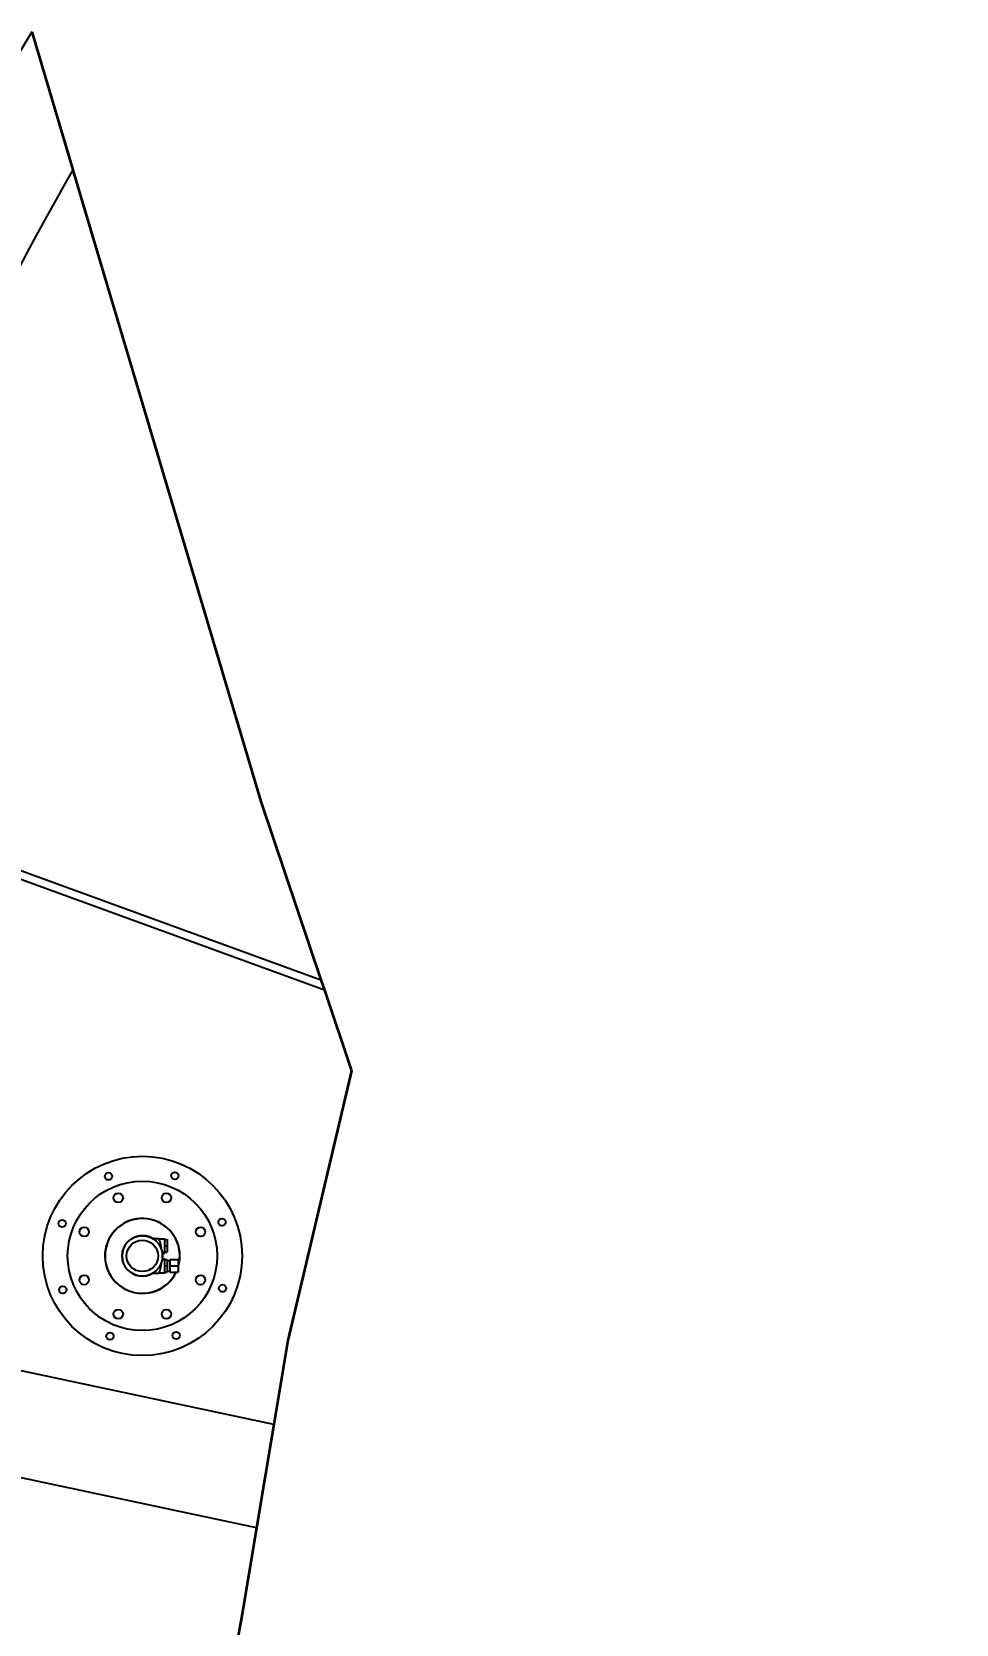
# Model space of a CAD drawing. Header units: millimetres. Extents: x 0 to 100323, y 0 to 59400.
# Drawn here: x 78022 to 82428, y 34780 to 42372 of the extents above; entities that cross this region are included whole.
import ezdxf

# ---------------------------------------------------------------- set-up
doc = ezdxf.new("R2010")
doc.units = ezdxf.units.MM
doc.header["$LTSCALE"] = 100
for name, color, linetype, lineweight in [('Break Line', 7, 'Continuous', 35), ('Dimension', 7, 'Continuous', 18), ('Visible', 7, 'Continuous', 25)]:
    doc.layers.add(name, color=color, linetype=linetype, lineweight=lineweight)
doc.styles.add('Title', font='arial.ttf')
doc.dimstyles.new('Default - Method 2b', dxfattribs={"dimscale": 100, "dimtxt": 3, "dimasz": 2.5, "dimexe": 3, "dimexo": 0.5, "dimgap": 0.7, "dimtad": 0, "dimtoh": 1, "dimdec": 0, "dimrnd": 1e-08, "dimtxsty": 'Title', "dimcen": 0.09, "dimdle": 10, "dimclrd": 256, "dimclre": 256, "dimclrt": 7, "dimadec": 0, "dimazin": 2, "dimtfac": 0.833333, "dimtdec": 1, "dimtmove": 0, "dimatfit": 3, "dimfxl": 1, "dimtolj": 1, "dimlwd": -1, "dimlwe": -1, "dimarcsym": 0})

# ---------------------------------------------------------------- blocks, each defined once
blk = doc.blocks.new('*D36')
at = {"layer": 'Defpoints', "color": 0, "transparency": 16777216}
for p in [(58733.1, 37807.8), (100322.9, 37807.8), (61212.8, 36954.3), (60245.2, 35180.5)]:
    blk.add_point(p, dxfattribs=at)
at = {"layer": 'Dimension', "transparency": 16777216}
blk.add_arc((100322.9, 37807.8), 39119.4, 180.36616, 183.38447, dxfattribs=at)
for points in [[(61162.7, 37557.7), (61246, 37557.9), (61203.5, 37807.8)], [(61313.4, 35500.9), (61230.2, 35495.8), (61287.3, 35248.8)]]:
    blk.add_solid(points, dxfattribs=at)
at = {"layer": 'Dimension', "color": 7, "transparency": 16777216, "insert": (61301.4, 36386.2), "char_height": 300, "attachment_point": 7, "style": 'Title'}
blk.add_mtext('\\A1;4°', dxfattribs=at)

msp = doc.modelspace()

# ---------------------------------------------------------------- linework, layer by layer
at = {"layer": 'Break Line'}
for p, q in [((78021.7, 42371.8), (78217.2, 41714.5)), ((78217.2, 41714.5), (78217.8, 41712.7)), ((78217.8, 41712.7), (79113, 38702.8)), ((79113, 38702.8), (79399.7, 37851.5)), ((79399.7, 37851.5), (79416.1, 37803)), ((79416.1, 37803), (79545.9, 37417.4)), ((79545.9, 37417.4), (79241.5, 36131.9)), ((79241.5, 36131.9), (79174.8, 35732.3)), ((79174.8, 35732.3), (79092.4, 35238.6)), ((79092.4, 35238.6), (79027, 34846.5)), ((79027, 34846.5), (78791.4, 33561.1))]:
    msp.add_line(p, q, dxfattribs=at)
at = {"layer": 'Visible'}
for p, q in [((79416.1, 37803), (76846.4, 38738.3)), ((76860.1, 38775.9), (79399.7, 37851.5)), ((78597.6, 36618.2), (78628.2, 36618.2)), ((78628.7, 36616.7), (78654.8, 36616.7)), ((78654.8, 36613), (78654.8, 36616.7)), ((78654.8, 36613), (78654.8, 36611.3)), ((78654.8, 36613), (78667.3, 36613)), ((78654.8, 36584.6), (78654.8, 36611.3)), ((78667.3, 36613), (78667.3, 36583)), ((78637.8, 36583), (78637.8, 36583)), ((78642.8, 36554.9), (78644.8, 36554.9)), ((78643.5, 36550.9), (78644.8, 36550.9)), ((78643.5, 36520), (78644.8, 36520)), ((78644.8, 36554.9), (78644.8, 36550.9)), ((78644.8, 36520), (78644.8, 36550.9)), ((78644.8, 36549.2), (78654.8, 36549.2)), ((78644.8, 36521.7), (78654.8, 36521.7)), ((78644.8, 36520), (78644.8, 36516)), ((78654.8, 36584.6), (78654.8, 36583)), ((78654.8, 36583), (78654.8, 36581.3)), ((78654.8, 36583), (78667.3, 36583)), ((78654.8, 36554.6), (78654.8, 36581.3)), ((78654.8, 36554.6), (78654.8, 36553)), ((78654.8, 36553), (78667.3, 36553)), ((78654.8, 36549.2), (78654.8, 36553)), ((78654.8, 36518), (78654.8, 36521.7)), ((78654.8, 36518), (78654.8, 36516.3)), ((78654.8, 36518), (78667.3, 36518)), ((78667.3, 36583), (78667.3, 36553)), ((78667.3, 36518), (78667.3, 36488)), ((78679.8, 36518), (78679.8, 36488)), ((78679.8, 36518), (78719.8, 36518)), ((78719.8, 36518), (78719.8, 36488)), ((78597.6, 36452.7), (78628.2, 36452.7)), ((78628.7, 36454.2), (78654.8, 36454.2)), ((78642.8, 36516), (78644.8, 36516)), ((78654.8, 36489.6), (78654.8, 36516.3)), ((78654.8, 36489.6), (78654.8, 36488)), ((78654.8, 36488), (78654.8, 36486.3)), ((78654.8, 36488), (78667.3, 36488)), ((78654.8, 36459.6), (78654.8, 36486.3)), ((78654.8, 36459.6), (78654.8, 36458)), ((78654.8, 36458), (78667.3, 36458)), ((78654.8, 36454.2), (78654.8, 36458)), ((78667.3, 36513), (78679.8, 36513)), ((78667.3, 36488), (78667.3, 36458)), ((78667.3, 36463), (78679.8, 36463)), ((78679.8, 36488), (78679.8, 36458)), ((78679.8, 36488), (78719.8, 36488)), ((78679.8, 36458), (78719.8, 36458)), ((78719.8, 36488), (78719.8, 36458)), ((79174.8, 35732.3), (75919.7, 36424.3)), ((79092.4, 35238.6), (75815.7, 35935.2))]:
    msp.add_line(p, q, dxfattribs=at)
for centre, radius in [((78548.6, 36535.5), 475), ((78387.4, 36915.1), 17.5), ((78703.1, 36917.9), 17.5), ((78548.6, 36535.5), 356.2), ((78433.8, 36812.6), 22.5), ((78663.4, 36812.6), 22.5), ((78166.1, 36689.9), 17.5), ((78271.4, 36650.3), 22.5), ((78825.7, 36650.3), 22.5), ((78928.3, 36696.7), 17.5), ((78548.6, 36535.5), 96.2), ((78548.6, 36535.5), 75), ((78271.4, 36420.7), 22.5), ((78825.7, 36420.7), 22.5), ((78168.9, 36374.2), 17.5), ((78931, 36381), 17.5), ((78433.8, 36258.3), 22.5), ((78663.4, 36258.3), 22.5), ((78394.1, 36153), 17.5), ((78709.8, 36155.8), 17.5)]:
    msp.add_circle(centre, radius, dxfattribs=at)
for centre, radius, start, end in [((78548.6, 36535.5), 178.8, 343.34381, 334.30589), ((78548.6, 36535.5), 178, 344.13671, 334.19435), ((78548.6, 36535.5), 96.7, 58.78656, 301.21344), ((78392.3, 36535.5), 250, 6.231, 10.95278), ((78548.6, 36535.5), 96.7, 354.25945, 5.74055), ((78392.3, 36535.5), 250, 349.04722, 353.769)]:
    msp.add_arc(centre, radius, start, end, dxfattribs=at)
for major_axis, start_param, end_param in [((3186.2, 19816), 1.190682, 1.234989), ((3106.9, 19322.4), 1.214368, 1.507956)]:
    msp.add_ellipse((95241.1, 32060.7), major_axis=major_axis, ratio=0.999999, start_param=start_param, end_param=end_param, dxfattribs=at)
for points, knots in [([(78637.8, 36583), (78636.9, 36587.3), (78636, 36591.6), (78634, 36599.7), (78632.9, 36603.4), (78631, 36609.9), (78630.1, 36612.6), (78628.9, 36616.4), (78628.4, 36617.6), (78628.3, 36618.1), (78628.2, 36618.2), (78628.2, 36618.2)], [-3.204029, -3.204029, -3.204029, -3.204029, -2.670229, -2.670229, -2.139018, -2.139018, -1.601802, -1.601802, -1.084933, -1.084933, -0.949074, -0.949074, -0.949074, -0.949074]), ([(78628.2, 36452.7), (78628.2, 36452.7), (78628.2, 36452.7), (78628.3, 36452.8), (78628.6, 36453.7), (78629.7, 36457.2), (78630.6, 36459.7), (78632.6, 36466.3), (78633.7, 36470.3), (78635.9, 36478.8), (78636.9, 36483.4), (78637.8, 36488)], [-2.25706, -2.25706, -2.25706, -2.25706, -2.237427, -2.237427, -1.702767, -1.702767, -1.13974, -1.13974, -0.560633, -0.560633, 0, 0, 0, 0])]:
    msp.add_open_spline(points, degree=3, knots=knots, dxfattribs=at)

# ---------------------------------------------------------------- dimensions: what is measured, and where the dimension line sits
at = {"layer": 'Dimension'}
dim = msp.add_angular_dim_3p(base=(61212.8, 36954.3), center=(100322.9, 37807.8), p1=(58733.1, 37807.8), p2=(60245.2, 35180.5), dimstyle='Default - Method 2b', override={"dimgap": 0.7, "dimtad": 2, "dimtih": 1, "dimse1": 1, "dimse2": 1, "dimadec": 0, "dimtol": 0, "dimlim": 0, "dimtp": 0, "dimtm": 0, "dimtdec": 0}, dxfattribs=at)
dim.commit()
dim.dimension.update_dxf_attribs({"geometry": '*D36', "text_midpoint": (61224.5, 36527.6), "dimtype": 165})

doc.saveas('drawing.dxf')
